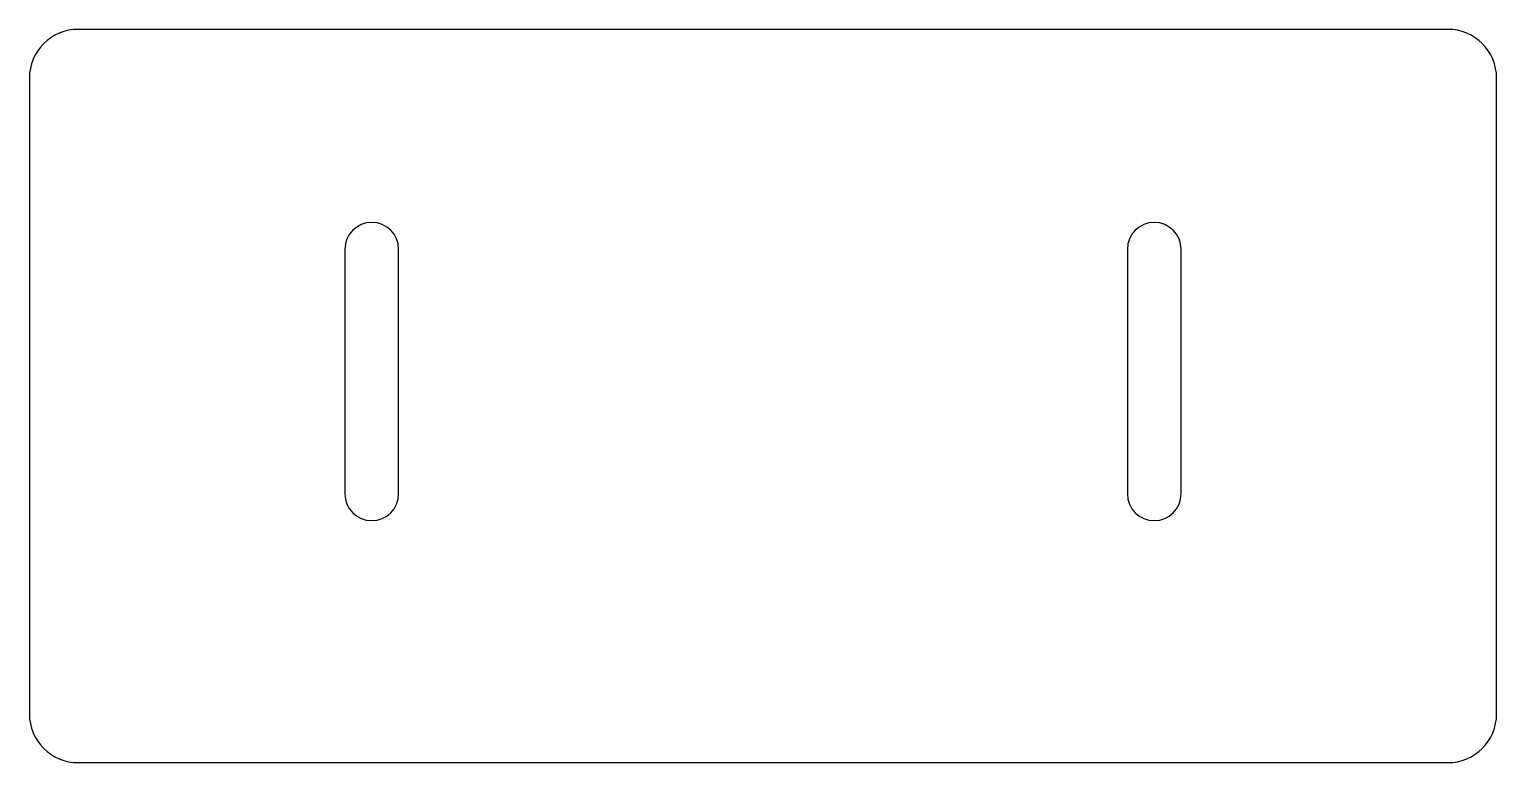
# Model space of a CAD drawing. Header units: millimetres. Extents: x -150 to 150, y -75 to 75.
import ezdxf

# ---------------------------------------------------------------- set-up
doc = ezdxf.new("R2010")
doc.units = ezdxf.units.MM

msp = doc.modelspace()

# ---------------------------------------------------------------- linework, layer by layer
at = {"color": 7, "linetype": 'Continuous', "lineweight": 25}
for p, q in [((140, 75), (-140, 75)), ((-150, 65), (-150, -65)), ((150, -65), (150, 65)), ((-85.5, 30), (-85.5, -20)), ((-74.5, -20), (-74.5, 30)), ((74.5, 30), (74.5, -20)), ((85.5, -20), (85.5, 30)), ((-140, -75), (140, -75))]:
    msp.add_line(p, q, dxfattribs=at)
for centre, radius, start, end in [((-140, 65), 10, 90, 180), ((140, 65), 10, 0, 90), ((-80, 30), 5.5, 0, 180), ((80, 30), 5.5, 0, 180), ((-80, -20), 5.5, 180, 0), ((80, -20), 5.5, 180, 0), ((-140, -65), 10, 180, 270), ((140, -65), 10, 270, 0)]:
    msp.add_arc(centre, radius, start, end, dxfattribs=at)

doc.saveas('drawing.dxf')
